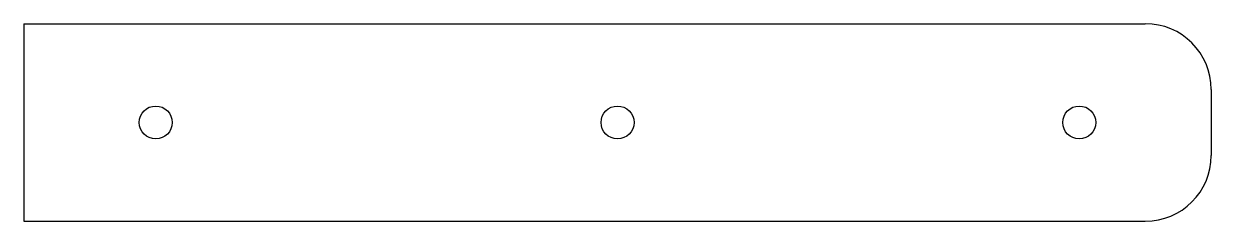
# Model space of a CAD drawing. Header units: millimetres. Extents: x 23 to 203, y 288 to 318.
import ezdxf

# ---------------------------------------------------------------- set-up
doc = ezdxf.new("R2010")
doc.units = ezdxf.units.MM

msp = doc.modelspace()

# ---------------------------------------------------------------- linework, layer by layer
at = {"color": 7, "linetype": 'Continuous', "lineweight": 25}
for p, q in [((22.68, 318.33), (192.68, 318.33)), ((22.68, 318.33), (22.68, 288.33)), ((202.68, 308.33), (202.68, 298.33)), ((22.68, 288.33), (192.68, 288.33))]:
    msp.add_line(p, q, dxfattribs=at)
for centre in [(42.68, 303.33), (112.68, 303.33), (182.68, 303.33)]:
    msp.add_circle(centre, 2.5, dxfattribs=at)
for centre, start, end in [((192.68, 308.33), 0, 90), ((192.68, 298.33), 270, 0)]:
    msp.add_arc(centre, 10, start, end, dxfattribs=at)

doc.saveas('drawing.dxf')
